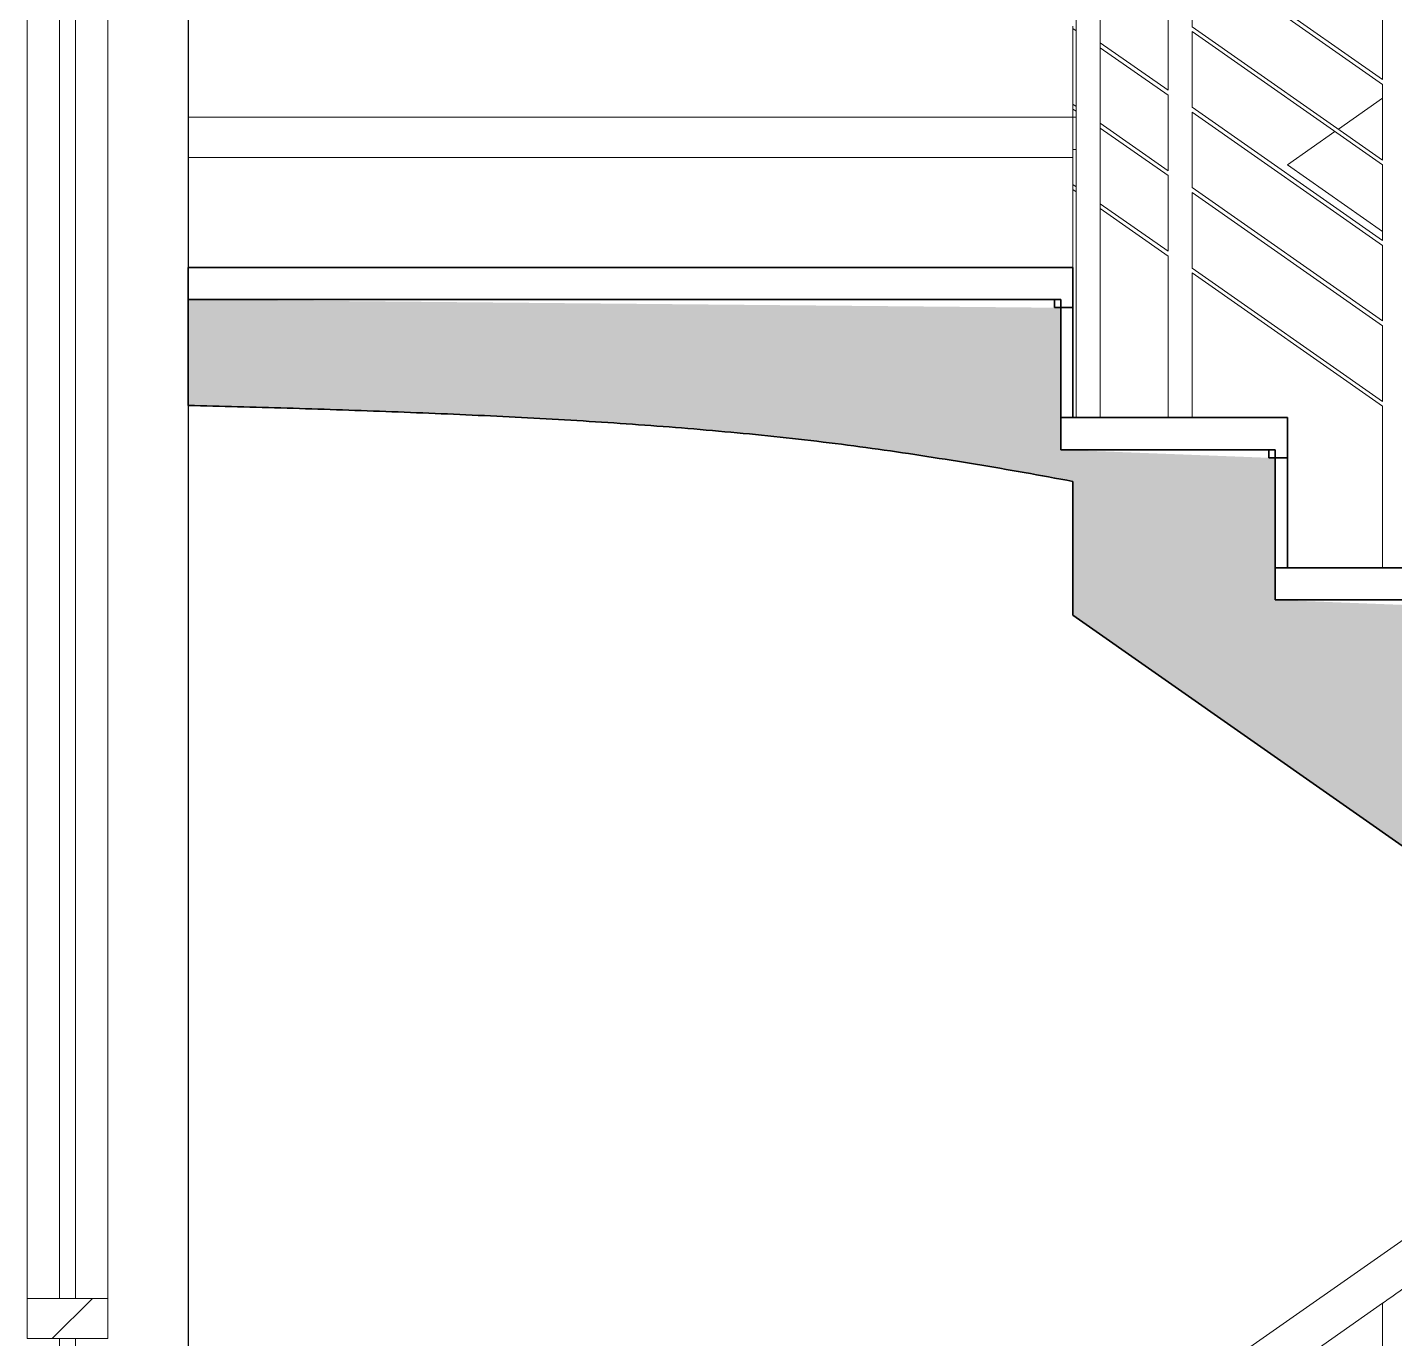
# Model space of a CAD drawing. Header units: metres. Extents: x 42 to 294, y -52 to 32.
# Drawn here: x 231.833 to 233.533, y 2.909 to 4.539 of the extents above; entities that cross this region are included whole.
import ezdxf

# ---------------------------------------------------------------- set-up
doc = ezdxf.new("R2010")
doc.units = ezdxf.units.M
doc.header["$LTSCALE"] = 0.15
for name, color, linetype, lineweight in [('A-FLORHRM', 1, 'Continuous', 9), ('A-FLORSTM', 2, 'Continuous', 9), ('A-WALL', 2, 'Continuous', 30), ('A-WALLCWM', 6, 'Continuous', 9)]:
    doc.layers.add(name, color=color, linetype=linetype, lineweight=lineweight)
doc.layers.add('MUROS', color=11, linetype='Continuous')

# ---------------------------------------------------------------- blocks, each defined once
blk = doc.blocks.new('Escalera - Escaleras-91-Sección  1')
at = {"layer": 'A-FLORSTM'}
for p, q in [((-0.6807, 5.0036), (-0.6807, 4.9067)), ((-0.3505, 4.8786), (-0.2956, 4.9171)), ((-0.6807, 4.9036), (-0.6807, 4.8933)), ((-0.6807, 4.8933), (-1.7807, 4.8933)), ((-0.6807, 4.8933), (-0.6766, 4.8933)), ((-0.6807, 4.8933), (-0.6807, 4.8533)), ((-0.6807, 4.8933), (-0.6766, 4.8933)), ((-0.414, 4.8342), (-0.3549, 4.8756)), ((-0.6766, 4.8533), (-0.6807, 4.8533)), ((-0.6807, 4.8533), (-0.6807, 4.8067)), ((-0.6807, 4.8533), (-0.6766, 4.8533)), ((-0.6807, 4.8433), (-1.7807, 4.8433)), ((-0.6807, 4.8433), (-1.7807, 4.8433)), ((-0.2956, 4.7513), (-0.414, 4.8342)), ((-0.6807, 4.8036), (-0.6807, 4.7067))]:
    blk.add_line(p, q, dxfattribs=at)
at = {"layer": 'A-FLORSTM', "lineweight": 35}
for p, q in [((-0.6807, 4.7067), (-1.7807, 4.7067)), ((-1.7807, 4.7067), (-1.7807, 4.6667)), ((-0.6807, 4.6567), (-0.6807, 4.7067)), ((-1.7807, 4.6667), (-0.7037, 4.6667)), ((-0.6957, 4.6667), (-1.7807, 4.6667)), ((-1.7807, 4.6667), (-1.7807, 4.5351)), ((-0.7037, 4.6667), (-0.7037, 4.6567)), ((-0.6957, 4.48), (-0.6957, 4.6667)), ((-0.7037, 4.6567), (-0.6807, 4.6567)), ((-0.6807, 4.6567), (-0.6957, 4.6567)), ((-0.6957, 4.6567), (-0.6957, 4.52)), ((-0.6807, 4.52), (-0.6807, 4.6567)), ((-0.414, 4.52), (-0.6957, 4.52)), ((-0.6957, 4.52), (-0.6957, 4.48)), ((-0.6957, 4.52), (-0.6807, 4.52)), ((-0.414, 4.47), (-0.414, 4.52)), ((-0.6957, 4.48), (-0.437, 4.48)), ((-0.429, 4.48), (-0.6957, 4.48)), ((-0.437, 4.48), (-0.437, 4.47)), ((-0.429, 4.2933), (-0.429, 4.48)), ((-0.437, 4.47), (-0.414, 4.47)), ((-0.414, 4.47), (-0.429, 4.47)), ((-0.429, 4.47), (-0.429, 4.3333)), ((-0.414, 4.3333), (-0.414, 4.47)), ((-0.6807, 4.4406), (-0.6807, 4.2742)), ((-0.1473, 4.3333), (-0.429, 4.3333)), ((-0.429, 4.3333), (-0.429, 4.2933)), ((-0.429, 4.3333), (-0.414, 4.3333)), ((-0.429, 4.2933), (-0.1703, 4.2933)), ((-0.1623, 4.2933), (-0.429, 4.2933)), ((-0.6807, 4.2742), (0.5682, 3.4))]:
    blk.add_line(p, q, dxfattribs=at)
at = {"layer": 'A-FLORSTM', "lineweight": 35, "start_tangent": (0.999709, -0.024128), "end_tangent": (0.98273, -0.185045)}
blk.add_spline([(-1.7807, 4.5351), (-1.6578, 4.5318), (-1.5351, 4.5276), (-1.4123, 4.5224), (-1.2896, 4.5158), (-1.1672, 4.5071), (-1.1059, 4.5018), (-1.0447, 4.4957), (-0.9837, 4.4887), (-0.9228, 4.4807), (-0.8016, 4.462), (-0.7411, 4.4517), (-0.6807, 4.4406)], degree=3, dxfattribs=at)
blk = doc.blocks.new('Barandilla - 30 mm-25-Sección  1')
at = {"layer": 'A-FLORHRM'}
for p, q in [((-0.2956, 10.8402), (-0.2956, 10.9066)), ((-0.2656, 10.8856), (-0.2656, 10.8192)), ((-0.2956, 10.7402), (-0.2956, 10.8341)), ((-0.2656, 10.8131), (-0.2656, 10.7192)), ((-0.2956, 10.6402), (-0.2956, 10.7341)), ((-0.2656, 10.7131), (-0.2656, 10.6192)), ((-0.2956, 10.5402), (-0.2956, 10.6341)), ((-0.2656, 10.6131), (-0.2656, 10.5192)), ((-0.2956, 10.4402), (-0.2956, 10.5341)), ((-0.2656, 10.5131), (-0.2656, 10.4192)), ((-0.2956, 10.3402), (-0.2956, 10.4341)), ((-0.2656, 10.4131), (-0.2656, 10.3192)), ((-0.2956, 10.2402), (-0.2956, 10.3341)), ((-0.2656, 10.3131), (-0.2656, 10.2192)), ((-0.2956, 10.1402), (-0.2956, 10.2341)), ((-0.2656, 10.2131), (-0.2656, 10.1192)), ((-0.2956, 9.9333), (-0.2956, 10.1341)), ((-0.2656, 10.1131), (-0.2656, 9.9333))]:
    blk.add_line(p, q, dxfattribs=at)
blk = doc.blocks.new('Barandilla - 30 mm-26-Sección  1')
at = {"layer": 'A-FLORHRM'}
for p, q in [((-0.5623, 11.0269), (-0.5623, 11.0933)), ((-0.5323, 11.0723), (-0.5323, 11.0059)), ((-0.5623, 10.9269), (-0.5623, 11.0208)), ((-0.5323, 10.9998), (-0.5323, 10.9059)), ((-0.5623, 10.8269), (-0.5623, 10.9208)), ((-0.5323, 10.8998), (-0.5323, 10.8059)), ((-0.5623, 10.7269), (-0.5623, 10.8208)), ((-0.5323, 10.7998), (-0.5323, 10.7059)), ((-0.5623, 10.6269), (-0.5623, 10.7208)), ((-0.5323, 10.6998), (-0.5323, 10.6059)), ((-0.5623, 10.5269), (-0.5623, 10.6208)), ((-0.5323, 10.5998), (-0.5323, 10.5059)), ((-0.5623, 10.4269), (-0.5623, 10.5208)), ((-0.5323, 10.4998), (-0.5323, 10.4059)), ((-0.5623, 10.3269), (-0.5623, 10.4208)), ((-0.5323, 10.3998), (-0.5323, 10.3059)), ((-0.5623, 10.12), (-0.5623, 10.3208)), ((-0.5323, 10.2998), (-0.5323, 10.12))]:
    blk.add_line(p, q, dxfattribs=at)
blk.add_lwpolyline([(-0.5623, 11.0933), (-0.5623, 11.0933), (-0.5622, 11.0933)], dxfattribs=at)
blk = doc.blocks.new('Barandilla - 30 mm-0-Sección  1')
at = {"layer": 'A-FLORHRM'}
for p, q in [((-0.6466, 11.2227), (-0.6599, 11.2227)), ((-0.6466, 11.2134), (-0.6466, 11.2227)), ((-0.6766, 10.12), (-0.6766, 11.1734)), ((-0.6466, 10.12), (-0.6466, 11.1524))]:
    blk.add_line(p, q, dxfattribs=at)
blk = doc.blocks.new('Barandilla - Barandilla-112-Sección  1')
at = {"layer": 'A-FLORHRM'}
for p, q in [((-0.2956, 4.9402), (-0.5323, 5.1059)), ((-0.5323, 5.0998), (-0.2956, 4.9341)), ((-0.6807, 5.0036), (-0.6766, 5.0008)), ((-0.2956, 4.8402), (-0.5323, 5.0059)), ((-0.5323, 4.9998), (-0.2956, 4.8341)), ((-0.5623, 4.9269), (-0.6466, 4.9859)), ((-0.6466, 4.9798), (-0.5623, 4.9208)), ((-0.6766, 4.9069), (-0.6807, 4.9097)), ((-0.6807, 4.9036), (-0.6766, 4.9008)), ((-0.2956, 4.7402), (-0.5323, 4.9059)), ((-0.5323, 4.8998), (-0.2956, 4.7341)), ((-0.5623, 4.8269), (-0.6466, 4.8859)), ((-0.6466, 4.8798), (-0.5623, 4.8208)), ((-0.6766, 4.8069), (-0.6807, 4.8097)), ((-0.6807, 4.8036), (-0.6766, 4.8008)), ((-0.2956, 4.6402), (-0.5323, 4.8059)), ((-0.5323, 4.7998), (-0.2956, 4.6341)), ((-0.5623, 4.7269), (-0.6466, 4.7859)), ((-0.6466, 4.7798), (-0.5623, 4.7208)), ((-0.2956, 4.5402), (-0.5323, 4.7059)), ((-0.5323, 4.6998), (-0.2956, 4.5341))]:
    blk.add_line(p, q, dxfattribs=at)
for points in [[(-0.6807, 5.0036), (-0.6807, 5.0037), (-0.6807, 5.0039), (-0.6807, 5.0043), (-0.6807, 5.0048), (-0.6807, 5.0054), (-0.6807, 5.006), (-0.6807, 5.0067)], [(-0.6807, 4.9067), (-0.6807, 4.9075), (-0.6807, 4.9082), (-0.6807, 4.9089), (-0.6807, 4.9093), (-0.6807, 4.9096), (-0.6807, 4.9097)], [(-0.6807, 4.9036), (-0.6807, 4.9037), (-0.6807, 4.9039), (-0.6807, 4.9043), (-0.6807, 4.9048), (-0.6807, 4.9054), (-0.6807, 4.906), (-0.6807, 4.9067)], [(-0.6807, 4.8067), (-0.6807, 4.8075), (-0.6807, 4.8082), (-0.6807, 4.8089), (-0.6807, 4.8093), (-0.6807, 4.8096), (-0.6807, 4.8097)], [(-0.6807, 4.8036), (-0.6807, 4.8037), (-0.6807, 4.8039), (-0.6807, 4.8043), (-0.6807, 4.8048), (-0.6807, 4.8054), (-0.6807, 4.806), (-0.6807, 4.8067)]]:
    blk.add_lwpolyline(points, dxfattribs=at)
for name in ['Barandilla - 30 mm-0-Sección  1', 'Barandilla - 30 mm-26-Sección  1', 'Barandilla - 30 mm-25-Sección  1']:
    blk.add_blockref(name, (0, -5.6), dxfattribs=at)
blk = doc.blocks.new('Barandilla - 30 mm-4-Sección  1')
at = {"layer": 'A-FLORHRM'}
for p, q in [((-0.2658, 11.84), (-0.2658, 11.7734)), ((-0.2958, 11.7524), (-0.2958, 11.819)), ((-0.2658, 11.7673), (-0.2658, 11.6734)), ((-0.2958, 11.6524), (-0.2958, 11.7463)), ((-0.2658, 11.6673), (-0.2658, 11.5734)), ((-0.2958, 11.5524), (-0.2958, 11.6463)), ((-0.2658, 11.5673), (-0.2658, 11.4734)), ((-0.2958, 11.4524), (-0.2958, 11.5463)), ((-0.2658, 11.4673), (-0.2658, 11.3734)), ((-0.2958, 11.3524), (-0.2958, 11.4463)), ((-0.2658, 11.3673), (-0.2658, 11.2734)), ((-0.2958, 11.2524), (-0.2958, 11.3463)), ((-0.2658, 11.2673), (-0.2658, 11.1734)), ((-0.2958, 11.1524), (-0.2958, 11.2463)), ((-0.2658, 11.1673), (-0.2658, 11.0734)), ((-0.2958, 11.0524), (-0.2958, 11.1463)), ((-0.2658, 11.0673), (-0.2658, 10.9468)), ((-0.2958, 10.9678), (-0.2958, 11.0463)), ((-0.2958, 10.8667), (-0.2958, 10.9068))]:
    blk.add_line(p, q, dxfattribs=at)
for points in [[(-0.2808, 11.8295), (-0.2775, 11.8318), (-0.2743, 11.834), (-0.2715, 11.836), (-0.2691, 11.8377), (-0.2673, 11.8389), (-0.2662, 11.8397), (-0.2658, 11.84)], [(-0.2958, 11.819), (-0.2954, 11.8192), (-0.2943, 11.82), (-0.2925, 11.8213), (-0.2902, 11.8229), (-0.2873, 11.8249), (-0.2841, 11.8271), (-0.2808, 11.8295)]]:
    blk.add_lwpolyline(points, dxfattribs=at)
blk = doc.blocks.new('Barandilla - Barandilla-29-Sección  1')
at = {"layer": 'A-FLORHRM'}
for p, q in [((0.0791, 3.7424), (-0.6807, 3.2105)), ((-0.5325, 3.2532), (-0.2958, 3.4189))]:
    blk.add_line(p, q, dxfattribs=at)
blk.add_blockref('Barandilla - 30 mm-4-Sección  1', (0, -8.4), dxfattribs=at)
blk = doc.blocks.new('Panel de sistema - Acristalado-85-Sección  1')
at = {"layer": 'A-WALLCWM'}
for p, q in [((-1.9407, 5.875), (-1.9407, 3.425)), ((-1.9207, 3.425), (-1.9207, 5.875)), ((-1.9407, 3.425), (-1.9207, 3.425))]:
    blk.add_line(p, q, dxfattribs=at)
blk = doc.blocks.new('Panel de sistema - Acristalado-86-Sección  1')
at = {"layer": 'A-WALLCWM'}
for p, q in [((-1.9407, 3.375), (-1.9407, 3.125)), ((-1.9207, 3.375), (-1.9407, 3.375)), ((-1.9207, 3.125), (-1.9207, 3.375)), ((-1.9407, 3.125), (-1.9207, 3.125))]:
    blk.add_line(p, q, dxfattribs=at)
blk = doc.blocks.new('Montante rectangular - Montante rectangular - 5x10 cm Aluminio-89-Sección  1')
at = {"layer": 'A-WALLCWM'}
for p, q in [((-1.9807, 11.475), (-1.9807, 9.025)), ((-1.8807, 11.475), (-1.8807, 9.025))]:
    blk.add_line(p, q, dxfattribs=at)
blk = doc.blocks.new('Montante rectangular - Montante rectangular - 5x10 cm Aluminio-95-Sección  1')
at = {"layer": 'A-WALLCWM'}
h = blk.add_hatch(dxfattribs=at)
h.set_pattern_fill('FP1_29', color=256, style=0, pattern_type=2)
h.set_pattern_definition([(45, (-1.911, 3.366), (-0.25173, 0.25173), []), (45, (-1.911, 3.747), (-0.25173, 0.25173), [])])
h.paths.add_polyline_path([(-1.9807, 3.425), (-1.9807, 3.375), (-1.8807, 3.375), (-1.8807, 3.425)], flags=0)
at = {"layer": 'A-WALLCWM', "lineweight": 13}
for p, q in [((-1.9807, 3.425), (-1.9807, 3.375)), ((-1.8807, 3.425), (-1.9807, 3.425)), ((-1.8807, 3.375), (-1.8807, 3.425)), ((-1.9807, 3.375), (-1.8807, 3.375))]:
    blk.add_line(p, q, dxfattribs=at)

msp = doc.modelspace()

# ---------------------------------------------------------------- hatches: boundary and pattern name
at = {"layer": 'MUROS', "ltscale": 0.1}
h = msp.add_hatch(color=256, dxfattribs=at)
edge = h.paths.add_edge_path()
edge.add_line((233.9178, 3.4942), (233.9178, 3.6308))
edge.add_line((233.9178, 3.6308), (233.9098, 3.6308))
edge.add_line((233.9098, 3.6308), (233.6511, 3.6408))
edge.add_line((233.6511, 3.6408), (233.6511, 3.6808))
edge.add_line((233.6511, 3.6808), (233.6511, 3.8175))
edge.add_line((233.6511, 3.8175), (233.6431, 3.8175))
edge.add_line((233.6431, 3.8175), (233.3844, 3.8275))
edge.add_line((233.3844, 3.8275), (233.3844, 3.8675))
edge.add_line((233.3844, 3.8675), (233.3844, 4.0042))
edge.add_line((233.3844, 4.0042), (233.3764, 4.0042))
edge.add_line((233.3764, 4.0042), (233.1177, 4.0142))
edge.add_line((233.1177, 4.0142), (233.1177, 4.0542))
edge.add_line((233.1177, 4.0542), (233.1177, 4.1908))
edge.add_line((233.1177, 4.1908), (233.1097, 4.1908))
edge.add_line((233.1097, 4.1908), (232.0327, 4.2008))
edge.add_line((232.0327, 4.2008), (232.0327, 4.0693))
edge.add_spline(control_points=[(232.0327, 4.0693), (232.0737, 4.0683), (232.1556, 4.0661), (232.2783, 4.062), (232.4011, 4.0568), (232.5238, 4.0503), (232.6259, 4.0432), (232.7075, 4.0361), (232.7687, 4.03), (232.8297, 4.023), (232.9109, 4.0125), (232.9917, 3.9997), (233.0723, 3.986), (233.1126, 3.9786), (233.1327, 3.9748)], knot_values=[0, 0, 0, 0, 0.122879, 0.245713, 0.36854, 0.491456, 0.614219, 0.675688, 0.737169, 0.798629, 0.860046, 0.982647, 1.044031, 1.105479, 1.105479, 1.105479, 1.105479], degree=3, periodic=0)
edge.add_line((233.1327, 3.9748), (233.1327, 3.8084))
edge.add_line((233.1327, 3.8084), (234.3816, 2.9342))
edge.add_line((234.3816, 2.9342), (234.7177, 2.9342))
edge.add_line((234.7177, 2.9342), (234.7177, 3.0708))
edge.add_line((234.7177, 3.0708), (234.7097, 3.0708))
edge.add_line((234.7097, 3.0708), (234.4512, 3.0808))
edge.add_line((234.4512, 3.0808), (234.4512, 3.1208))
edge.add_line((234.4512, 3.1208), (234.4512, 3.2575))
edge.add_line((234.4512, 3.2575), (234.4432, 3.2575))
edge.add_line((234.4432, 3.2575), (234.1845, 3.2675))
edge.add_line((234.1845, 3.2675), (234.1845, 3.3075))
edge.add_line((234.1845, 3.3075), (234.1845, 3.4442))
edge.add_line((234.1845, 3.4442), (234.1765, 3.4442))
edge.add_line((234.1765, 3.4442), (233.9178, 3.4542))
edge.add_line((233.9178, 3.4542), (233.9178, 3.4942))

# ---------------------------------------------------------------- linework, layer by layer
at = {"layer": 'A-WALL'}
for p, q in [((232.0327, 6.8693), (232.0327, 4.2408)), ((232.0327, 4.0693), (232.0327, 1.4408))]:
    msp.add_line(p, q, dxfattribs=at)

# ---------------------------------------------------------------- block references
at = {"layer": 'A-FLORHRM'}
for name in ['Barandilla - Barandilla-112-Sección  1', 'Barandilla - Barandilla-29-Sección  1']:
    msp.add_blockref(name, (233.8134, -0.4658), dxfattribs=at)
at = {"layer": 'A-FLORSTM'}
msp.add_blockref('Escalera - Escaleras-91-Sección  1', (233.8134, -0.4658), dxfattribs=at)
at = {"layer": 'A-WALLCWM'}
for name, p in [('Montante rectangular - Montante rectangular - 5x10 cm Aluminio-89-Sección  1', (233.8134, -6.0658)), ('Panel de sistema - Acristalado-85-Sección  1', (233.8134, -0.4658)), ('Montante rectangular - Montante rectangular - 5x10 cm Aluminio-95-Sección  1', (233.8134, -0.4658)), ('Panel de sistema - Acristalado-86-Sección  1', (233.8134, -0.4658))]:
    msp.add_blockref(name, p, dxfattribs=at)

doc.saveas('drawing.dxf')
